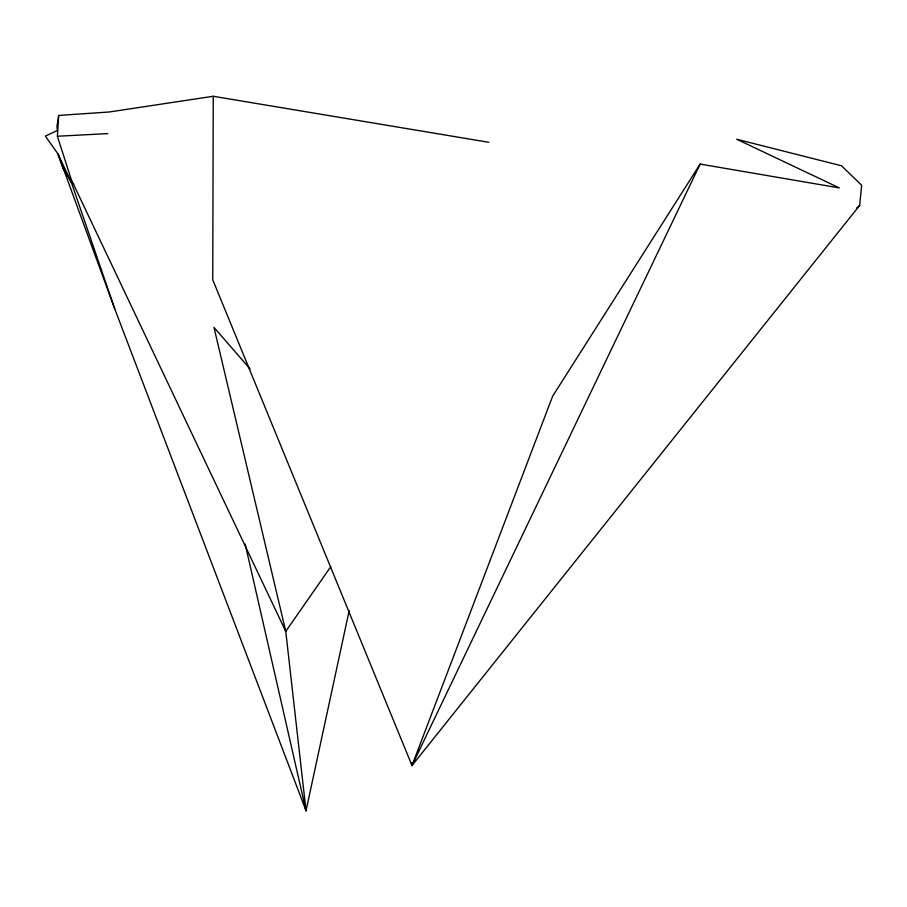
<?xml version="1.0" encoding="UTF-8"?>
<svg xmlns="http://www.w3.org/2000/svg" width="907" height="907" viewBox="0 0 907 907"><rect width="100%" height="100%" fill="white"/><g stroke="black" fill="none" stroke-linecap="round" stroke-linejoin="round"><path stroke-width="1.36" d="M349.172 610.672L306.033 810.722L114.724 308.811L71.392 182.488L58.003 153.986L45.35 136.107L57.413 130.461L56.96 126.3L58.717 115.438L109.294 111.98L213.247 96.278L212.748 279.787L412.005 765.553L859.655 205.424L861.65 185.255L841.481 165.777L736.699 139.247L839.315 187.908L700.136 164.076L552.68 396.121L412.005 765.553L411.563 762.753M304.004 802.468L306.033 810.722L306.056 807.888M306.373 806.482L306.033 810.722L285.762 631.397L71.268 179.541L57.379 136.243L58.717 115.438M413.093 762.934L412.005 765.553L413.898 761.755M413.15 762.957L412.005 765.553L700.136 164.076M284.991 628.676L285.762 631.397L330.896 566.512M856.491 208.27L859.655 205.424M57.379 136.243L107.842 133.601M213.247 96.278L488.828 142.297M114.724 308.811L58.003 153.986L62.844 167.852L71.392 182.488L73.784 183.996M250.049 368.945L213.984 327.382L285.762 631.397M245.185 544.075L306.033 810.722M71.268 179.541L71.392 182.488"/></g></svg>
